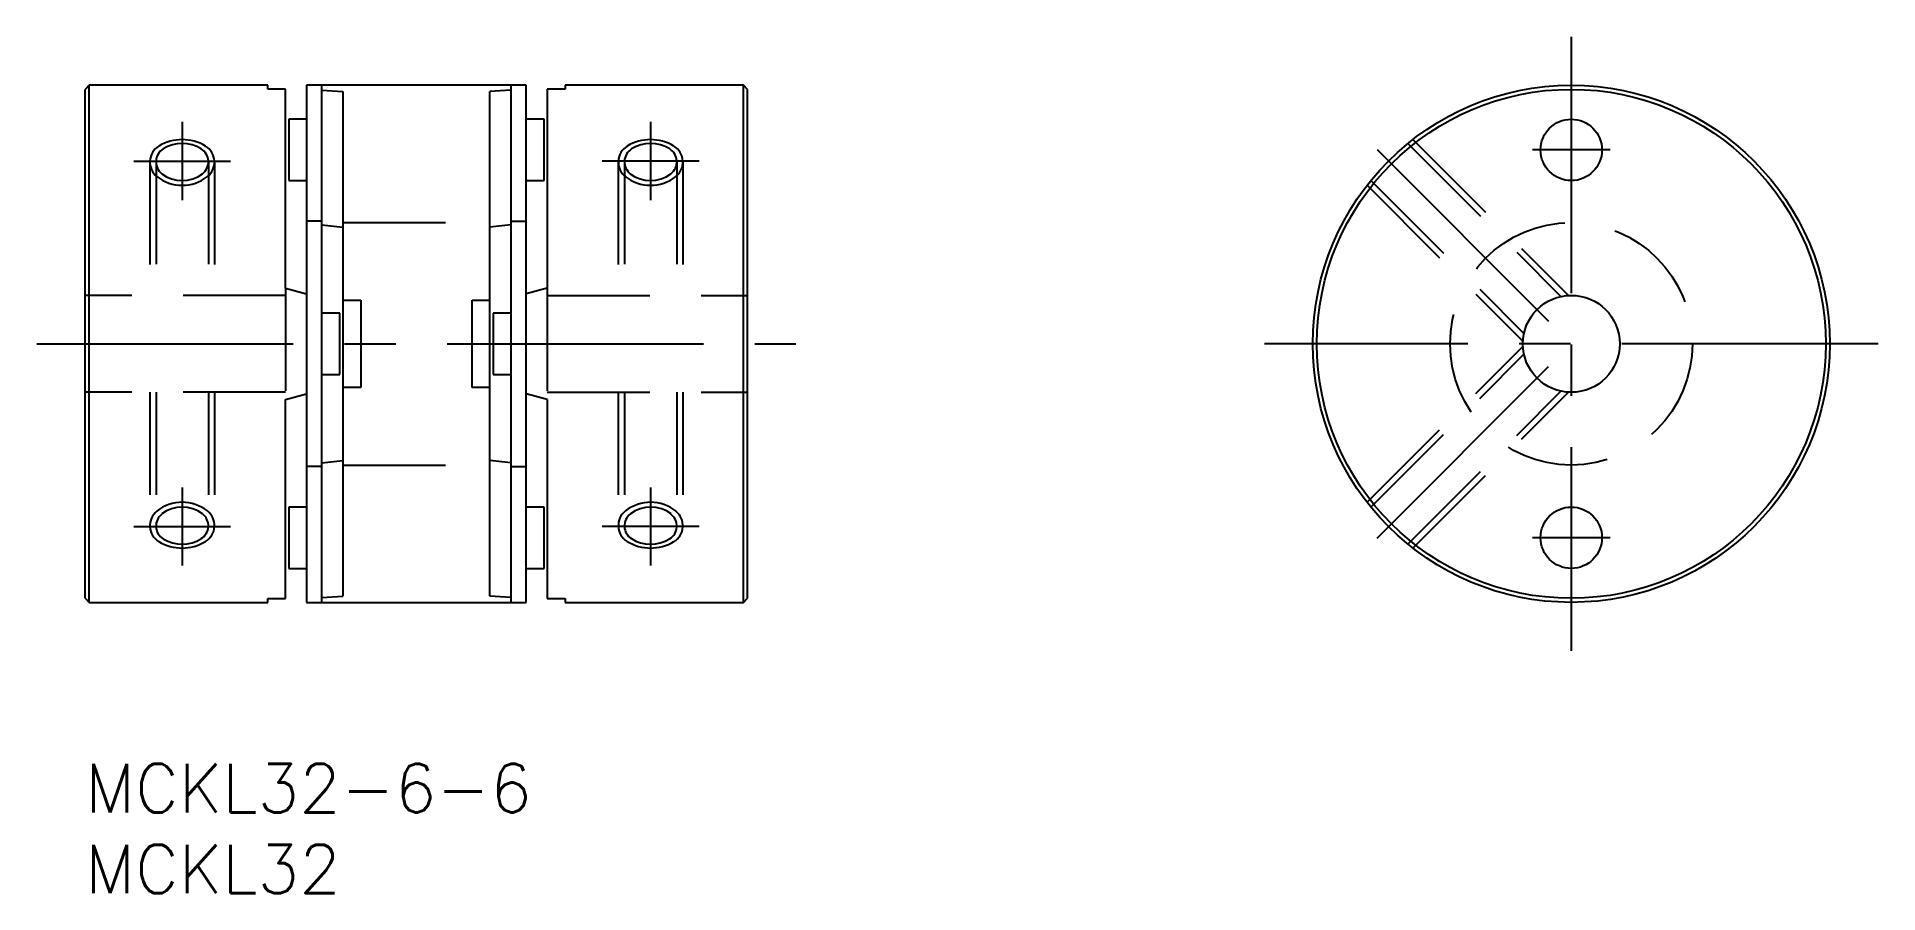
# Model space of a CAD drawing. Extents: x -3 to 111, y -8 to 45.
import ezdxf

# ---------------------------------------------------------------- set-up
doc = ezdxf.new("R2010")
doc.units = 0
doc.header["$LTSCALE"] = 0.5
doc.linetypes.add('CENTER', pattern=[50.8, 31.75, -6.35, 6.35, -6.35])
doc.linetypes.add('DASHED', pattern=[19.05, 12.7, -6.35])
for name, color, linetype in [('MSM_CENTER', 1, 'CENTER'), ('MSM_CONTINUOUS', 7, 'CONTINUOUS'), ('MSM_DASHED', 4, 'DASHED'), ('MSM_NARROW', 5, 'CONTINUOUS'), ('MSM_PART_NUMBER', 7, 'CONTINUOUS')]:
    doc.layers.add(name, color=color, linetype=linetype)
doc.styles.get("Standard").update_dxf_attribs({"font": 'txt.shx', "height": 3, "bigfont": 'bigfont.shx'})

# ---------------------------------------------------------------- blocks, each defined once
blk = doc.blocks.new('*U3')
at = {"layer": 'MSM_PART_NUMBER'}
blk.add_text('MCKL32-6-6', height=3, dxfattribs=at).set_placement((0, -3))
blk = doc.blocks.new('*U4')
at = {"layer": 'MSM_PART_NUMBER'}
blk.add_text('MCKL32', height=3, dxfattribs=at).set_placement((0, -8))

msp = doc.modelspace()

# ---------------------------------------------------------------- linework, layer by layer
at = {"layer": 'MSM_CENTER'}
for p, q in [((92, 45), (92, 7)), ((6, 39.73), (6, 34.9)), ((35, 39.73), (35, 34.9)), ((79.98, 38.02), (90.59, 27.41)), ((94.4, 38), (89.6, 38)), ((3, 37.31), (9, 37.31)), ((38, 37.31), (32, 37.31)), ((-3, 26), (44, 26)), ((111, 26), (73, 26)), ((79.98, 13.98), (90.59, 24.59)), ((6, 17.1), (6, 12.27)), ((35, 17.1), (35, 12.27)), ((3, 14.69), (9, 14.69)), ((38, 14.69), (32, 14.69)), ((94.4, 14), (89.6, 14))]:
    msp.add_line(p, q, dxfattribs=at)
at = {"layer": 'MSM_CONTINUOUS'}
for p, q in [((0.25, 42), (0, 41.75)), ((0, 10.25), (0, 41.75)), ((11.3, 42), (0.25, 42)), ((0.25, 10), (0.25, 42)), ((11.3, 41.77), (11.3, 42)), ((12.4, 41.77), (11.3, 41.77)), ((12.4, 29.45), (12.4, 41.77)), ((27.3, 42), (13.7, 42)), ((13.7, 42), (13.7, 10)), ((14.65, 10), (14.65, 42)), ((14.65, 41.7), (15.95, 41.62)), ((15.95, 41.62), (15.95, 10.38)), ((26.35, 41.7), (25.05, 41.62)), ((25.05, 10.38), (25.05, 41.62)), ((26.35, 42), (26.35, 10)), ((27.3, 10), (27.3, 42)), ((29.7, 41.77), (28.6, 41.77)), ((28.6, 41.77), (28.6, 29.45)), ((40.75, 42), (29.7, 42)), ((29.7, 42), (29.7, 41.77)), ((41, 41.75), (40.75, 42)), ((40.75, 10), (40.75, 42)), ((41, 10.25), (41, 41.75)), ((13.7, 39.9), (12.6, 39.9)), ((12.6, 39.9), (12.6, 36.1)), ((28.4, 39.9), (27.3, 39.9)), ((28.4, 36.1), (28.4, 39.9)), ((12.6, 36.1), (13.7, 36.1)), ((27.3, 36.1), (28.4, 36.1)), ((14.65, 33.37), (15.95, 33.22)), ((26.35, 33.37), (25.05, 33.22)), ((12.4, 29.45), (13.7, 29.1)), ((15.95, 28.7), (17.05, 28.7)), ((17.05, 28.7), (17.05, 23.3)), ((23.95, 28.7), (25.05, 28.7)), ((23.95, 23.3), (23.95, 28.7)), ((28.6, 29.45), (27.3, 29.1)), ((15.75, 27.9), (14.65, 27.9)), ((15.75, 24.1), (15.75, 27.9)), ((26.35, 27.9), (25.25, 27.9)), ((25.25, 27.9), (25.25, 24.1)), ((14.65, 24.1), (15.75, 24.1)), ((25.25, 24.1), (26.35, 24.1)), ((12.4, 22.55), (13.7, 22.9)), ((17.05, 23.3), (15.95, 23.3)), ((25.05, 23.3), (23.95, 23.3)), ((28.6, 22.55), (27.3, 22.9)), ((12.4, 10.23), (12.4, 22.55)), ((28.6, 22.55), (28.6, 10.23)), ((14.65, 18.63), (15.95, 18.78)), ((26.35, 18.63), (25.05, 18.78)), ((13.7, 15.9), (12.6, 15.9)), ((12.6, 15.9), (12.6, 12.1)), ((28.4, 15.9), (27.3, 15.9)), ((28.4, 12.1), (28.4, 15.9)), ((12.6, 12.1), (13.7, 12.1)), ((27.3, 12.1), (28.4, 12.1)), ((14.65, 10.3), (15.95, 10.38)), ((26.35, 10.3), (25.05, 10.38)), ((0, 10.25), (0.25, 10)), ((0.25, 10), (11.3, 10)), ((11.3, 10), (11.3, 10.23)), ((11.3, 10.23), (12.4, 10.23)), ((13.7, 10), (27.3, 10)), ((28.6, 10.23), (29.7, 10.23)), ((29.7, 10.23), (29.7, 10)), ((29.7, 10), (40.75, 10)), ((40.75, 10), (41, 10.25))]:
    msp.add_line(p, q, dxfattribs=at)
for centre, radius in [((92, 26), 16), ((92, 26), 15.75), ((92, 38), 1.9), ((92, 26), 3), ((92, 14), 1.9)]:
    msp.add_circle(centre, radius, dxfattribs=at)
for centre, radius, start, end in [((5.31, 37.27), 0.931, 121.8043, 232.5343), ((6, 36.16), 2.24, 58.1957, 121.8043), ((6.69, 37.27), 0.931, 307.4657, 58.1957), ((34.31, 37.27), 0.931, 121.8043, 232.5343), ((35, 36.16), 2.24, 58.1957, 121.8043), ((35.69, 37.27), 0.931, 307.4657, 58.1957), ((6, 38.17), 2.07, 232.5343, 307.4657), ((35, 38.17), 2.07, 232.5343, 307.4657), ((5.31, 14.72), 0.931, 127.6945, 238.4246), ((6, 13.83), 2.07, 52.7631, 127.6945), ((6.69, 14.73), 0.931, 302.0331, 52.7631), ((34.31, 14.73), 0.931, 127.2369, 237.9669), ((35, 13.83), 2.07, 52.3055, 127.2369), ((35.69, 14.72), 0.931, 301.5754, 52.3055), ((6, 15.84), 2.24, 238.4246, 302.0331), ((35, 15.84), 2.24, 237.9669, 301.5754)]:
    msp.add_arc(centre, radius, start, end, dxfattribs=at)
at = {"layer": 'MSM_DASHED'}
for p, q in [((81.89, 38.4), (91.36, 28.93)), ((82.19, 38.64), (91.83, 29)), ((4, 37.25), (4, 29)), ((4.38, 37.27), (4.38, 29)), ((7.62, 37.27), (7.62, 29)), ((8, 37.25), (8, 29)), ((33, 37.25), (33, 29)), ((33.38, 37.27), (33.38, 29)), ((36.62, 37.27), (36.62, 29)), ((37, 37.25), (37, 29)), ((79.36, 35.81), (89, 26.17)), ((79.6, 36.11), (89.07, 26.64)), ((14.65, 33.6), (13.7, 33.6)), ((15.95, 33.5), (25.05, 33.5)), ((26.35, 33.6), (27.3, 33.6)), ((12.4, 29), (0, 29)), ((12.4, 29.45), (12.4, 22.55)), ((28.6, 29.45), (28.6, 22.55)), ((28.6, 29), (41, 29)), ((79.36, 16.19), (89, 25.83)), ((79.6, 15.89), (89.07, 25.36)), ((12.4, 23), (0, 23)), ((4, 23), (4, 14.77)), ((4.38, 23), (4.38, 14.74)), ((7.62, 23), (7.62, 14.79)), ((8, 23), (8, 14.77)), ((28.6, 23), (41, 23)), ((33, 23), (33, 14.77)), ((33.38, 23), (33.38, 14.79)), ((36.62, 23), (36.62, 14.74)), ((37, 23), (37, 14.77)), ((81.89, 13.6), (91.36, 23.07)), ((82.19, 13.36), (91.83, 23)), ((14.65, 18.4), (13.7, 18.4)), ((15.95, 18.5), (25.05, 18.5)), ((26.35, 18.4), (27.3, 18.4))]:
    msp.add_line(p, q, dxfattribs=at)
msp.add_circle((92, 26), 7.5, dxfattribs=at)
at = {"layer": 'MSM_NARROW'}
for centre, radius, start, end in [((5.15, 37.25), 1.15, 121.227, 231.7675), ((6, 35.85), 2.79, 58.773, 121.227), ((6.85, 37.25), 1.15, 308.2325, 58.773), ((34.15, 37.25), 1.15, 121.227, 231.7675), ((35, 35.85), 2.79, 58.773, 121.227), ((35.85, 37.25), 1.15, 308.2325, 58.773), ((6, 38.34), 2.53, 231.7675, 308.2325), ((35, 38.34), 2.53, 231.7675, 308.2325), ((6, 13.66), 2.53, 51.9963, 128.4614), ((35, 13.66), 2.53, 51.5386, 128.0037), ((5.15, 14.74), 1.15, 128.4614, 239.0019), ((6.85, 14.75), 1.15, 301.4558, 51.9963), ((34.15, 14.75), 1.15, 128.0037, 238.5442), ((35.85, 14.74), 1.15, 300.9981, 51.5386), ((5.99, 16.15), 2.79, 239.0019, 301.4558), ((35.01, 16.15), 2.79, 238.5442, 300.9981)]:
    msp.add_arc(centre, radius, start, end, dxfattribs=at)

# ---------------------------------------------------------------- block references
at = {"layer": 'MSM_CONTINUOUS'}
for name in ['*U3', '*U4']:
    msp.add_blockref(name, (0, 0), dxfattribs=at)

doc.saveas('drawing.dxf')
